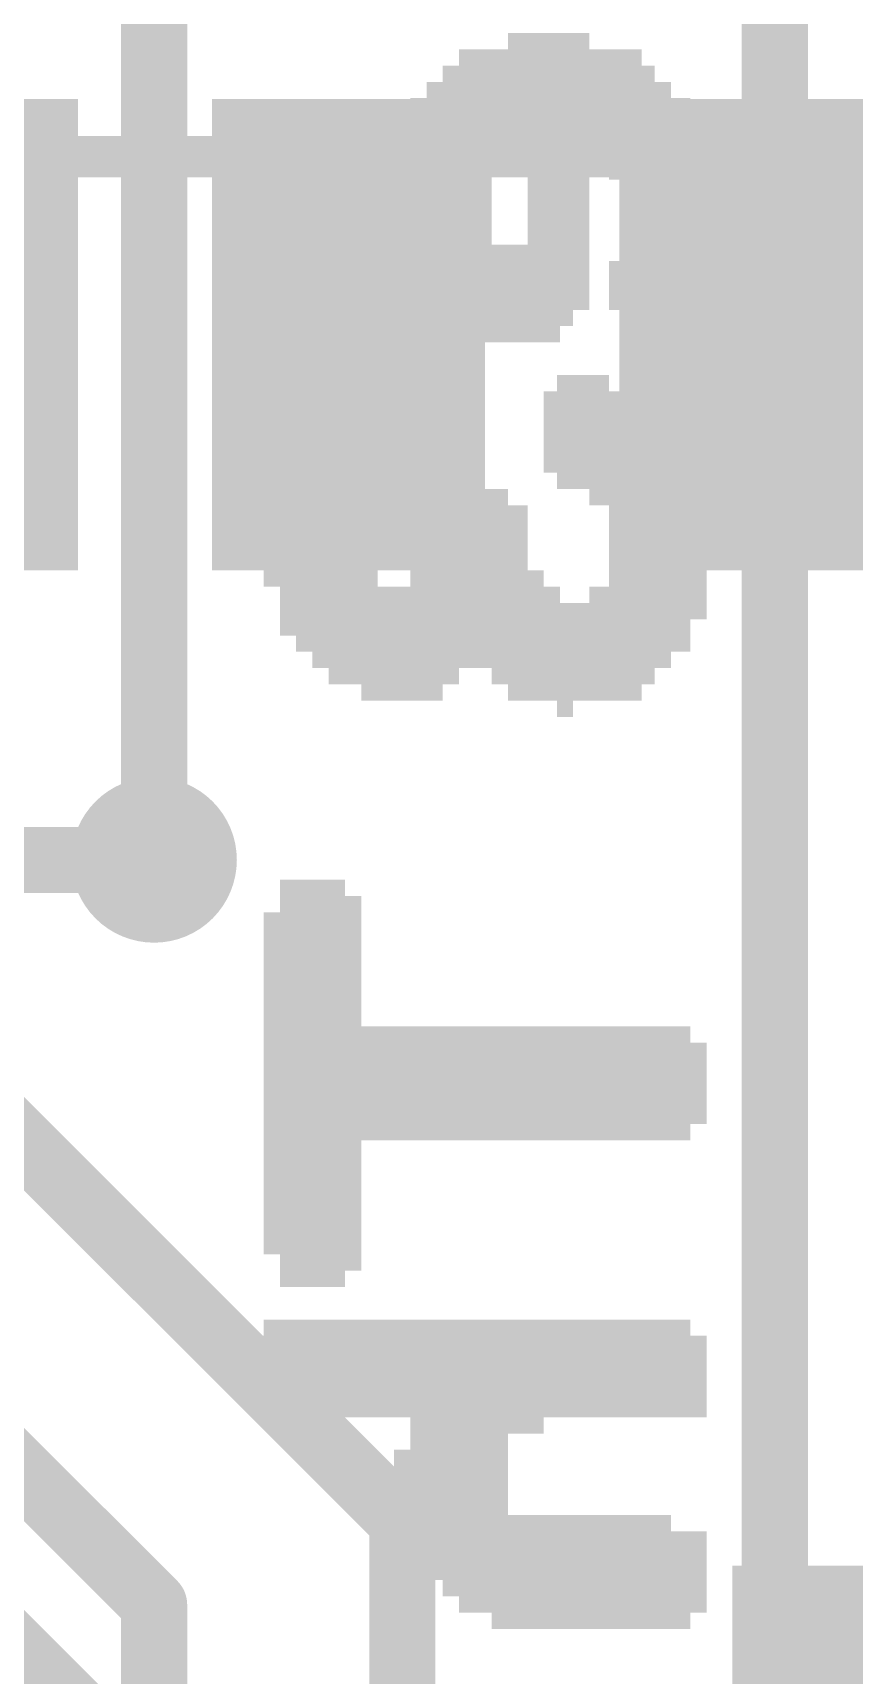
# Model space of a CAD drawing. Extents: x -33 to 53.6, y -19.6 to 58.5.
# Drawn here: x 12.33 to 14.85, y 30.52 to 35.56 of the extents above; entities that cross this region are included whole.
import ezdxf

# ---------------------------------------------------------------- set-up
doc = ezdxf.new("R2010")
doc.units = 0
for name, color, linetype in [('1', 12, 'CONTINUOUS'), ('16', 132, 'CONTINUOUS'), ('18', 110, 'CONTINUOUS'), ('22', 40, 'CONTINUOUS'), ('51', 53, 'CONTINUOUS')]:
    doc.layers.add(name, color=color, linetype=linetype)

# ---------------------------------------------------------------- blocks, each defined once
blk = doc.blocks.new('RECT')
blk.add_solid([(-0.5, -0.5), (0.5, -0.5), (-0.5, 0.5), (0.5, 0.5)])
blk = doc.blocks.new('ROUNDV')
at = {"const_width": 0.5}
blk.add_lwpolyline([(0, -0.25, 1), (0, 0.25, 1), (0, -0.25)], format="xyb", dxfattribs=at)

msp = doc.modelspace()

# ---------------------------------------------------------------- linework, layer by layer
at = {"layer": '1', "const_width": 0.2032}
for points in [[(12.7, 33.02), (11.176, 33.02)], [(10.2362, 32.639), (12.827, 30.0482)]]:
    msp.add_lwpolyline(points, dxfattribs=at)
at = {"layer": '1', "const_width": 0.1016}
msp.add_lwpolyline([(12.7, 32.9692, 1), (12.7, 33.0708)], format="xyb", dxfattribs=at)
at = {"layer": '16', "const_width": 0.2032}
for points in [[(12.7, 33.02), (12.7, 36.83)], [(14.605, 36.83), (14.605, 26.289)], [(13.462, 30.988), (11.557, 32.893)], [(12.7, 30.734), (10.795, 32.639)], [(13.462, 25.019), (13.462, 30.988)], [(12.7, 24.765), (12.7, 30.734)]]:
    msp.add_lwpolyline(points, dxfattribs=at)
at = {"layer": '16', "const_width": 0.1016}
for points in [[(12.6492, 33.02, 1), (12.7508, 33.02)], [(13.5128, 30.988, 1), (13.4112, 30.988)], [(13.4261, 30.9521, 1), (13.4979, 31.0239)], [(12.7508, 30.734, 1), (12.6492, 30.734)], [(12.6641, 30.6981, 1), (12.7359, 30.7699)]]:
    msp.add_lwpolyline(points, format="xyb", dxfattribs=at)
at = {"layer": '51', "const_width": 0.127}
msp.add_lwpolyline([(17.399, 35.179), (5.461, 35.179)], dxfattribs=at)

# ---------------------------------------------------------------- block references
at = {"layer": '1', "xscale": 1.4478, "yscale": 0.8382, "rotation": 90}
for p in [(12.0472, 34.6329), (13.2969, 34.6329), (14.5466, 34.6329)]:
    msp.add_blockref('RECT', p, dxfattribs=at)
at = {"layer": '1', "xscale": 1.1, "rotation": 180}
msp.add_blockref('RECT', (15.025, 30.353), dxfattribs=at)
at = {"layer": '18', "xscale": 0.508, "yscale": 0.508}
msp.add_blockref('ROUNDV', (12.7, 33.02), dxfattribs=at)
msp.add_blockref('ROUNDV', (12.7, 33.02), dxfattribs=at)
at = {"layer": '22', "rotation": 270}
for p, xscale, yscale in [((13.816, 35.384), 0.35, 0.06), ((13.871, 35.084), 0.95, 0.05), ((13.921, 35.084), 0.95, 0.05), ((13.961, 35.109), 0.9, 0.05), ((14.011, 35.134), 0.85, 0.05), ((13.661, 35.059), 0.9, 0.05), ((13.711, 35.059), 0.9, 0.05), ((13.761, 35.334), 0.35, 0.05), ((14.066, 35.334), 0.35, 0.06), ((14.121, 35.309), 0.4, 0.05), ((14.171, 35.084), 0.85, 0.05), ((13.611, 35.059), 0.8, 0.05), ((14.211, 35.059), 0.8, 0.05), ((13.561, 35.034), 0.75, 0.05), ((14.261, 35.034), 0.75, 0.05), ((13.511, 35.034), 0.65, 0.05), ((14.316, 35.009), 0.7, 0.06), ((13.461, 35.034), 0.45, 0.05), ((14.371, 34.984), 0.55, 0.05), ((14.421, 35.009), 0.2, 0.05), ((13.411, 35.009), 0.1, 0.05), ((13.761, 34.759), 0.3, 0.05), ((13.816, 34.759), 0.3, 0.06), ((14.121, 34.784), 0.15, 0.05), ((13.961, 34.334), 0.35, 0.05), ((14.011, 34.334), 0.35, 0.05), ((14.066, 34.309), 0.4, 0.06), ((13.361, 33.984), 0.95, 0.05), ((13.411, 34.284), 0.35, 0.05), ((13.921, 34.334), 0.25, 0.05), ((14.121, 33.984), 0.95, 0.05), ((14.171, 33.984), 0.95, 0.05), ((13.261, 33.984), 0.85, 0.05), ((13.311, 33.984), 0.85, 0.05), ((13.461, 34.284), 0.25, 0.05), ((14.211, 33.984), 0.85, 0.05), ((14.261, 34.009), 0.8, 0.05), ((13.161, 34.009), 0.7, 0.05), ((13.211, 33.984), 0.75, 0.05), ((13.511, 34.259), 0.2, 0.05), ((14.316, 34.009), 0.7, 0.06), ((13.111, 33.984), 0.55, 0.05), ((14.371, 34.009), 0.5, 0.05), ((13.061, 34.009), 0.3, 0.05), ((13.611, 33.859), 0.6, 0.05), ((13.661, 33.884), 0.55, 0.05), ((13.711, 33.884), 0.55, 0.05), ((13.761, 33.859), 0.6, 0.05), ((13.561, 33.809), 0.6, 0.05), ((13.816, 33.809), 0.6, 0.06), ((14.421, 34.009), 0.2, 0.05), ((13.511, 33.709), 0.4, 0.05), ((13.871, 33.709), 0.4, 0.05), ((13.411, 33.684), 0.35, 0.05), ((13.461, 33.684), 0.35, 0.05), ((13.921, 33.684), 0.35, 0.05), ((14.066, 33.684), 0.35, 0.06), ((13.961, 33.634), 0.35, 0.05), ((14.011, 33.659), 0.3, 0.05), ((13.111, 32.334), 1.25, 0.05), ((13.161, 32.334), 1.25, 0.05), ((13.211, 32.334), 1.25, 0.05), ((13.261, 32.334), 1.25, 0.05), ((13.311, 32.334), 1.15, 0.05), ((13.061, 32.334), 1.05, 0.05), ((13.361, 32.334), 0.35, 0.05), ((13.411, 32.334), 0.35, 0.05), ((13.461, 32.334), 0.35, 0.05), ((13.511, 32.334), 0.35, 0.05), ((13.561, 32.334), 0.35, 0.05), ((13.611, 32.334), 0.35, 0.05), ((13.661, 32.334), 0.35, 0.05), ((13.711, 32.334), 0.35, 0.05), ((13.761, 32.334), 0.35, 0.05), ((13.816, 32.334), 0.35, 0.06), ((13.871, 32.334), 0.35, 0.05), ((13.921, 32.334), 0.35, 0.05), ((13.961, 32.334), 0.35, 0.05), ((14.011, 32.334), 0.35, 0.05), ((14.066, 32.334), 0.35, 0.06), ((14.121, 32.334), 0.35, 0.05), ((14.171, 32.334), 0.35, 0.05), ((14.211, 32.334), 0.35, 0.05), ((14.261, 32.334), 0.35, 0.05), ((14.316, 32.334), 0.35, 0.06), ((14.371, 32.334), 0.25, 0.05), ((13.061, 31.459), 0.3, 0.05), ((13.111, 31.459), 0.3, 0.05), ((13.161, 31.459), 0.3, 0.05), ((13.211, 31.459), 0.3, 0.05), ((13.261, 31.459), 0.3, 0.05), ((13.311, 31.459), 0.3, 0.05), ((13.361, 31.459), 0.3, 0.05), ((13.411, 31.459), 0.3, 0.05), ((13.461, 31.459), 0.3, 0.05), ((13.511, 31.234), 0.75, 0.05), ((13.561, 31.209), 0.8, 0.05), ((13.611, 31.184), 0.85, 0.05), ((13.661, 31.159), 0.9, 0.05), ((13.711, 31.159), 0.9, 0.05), ((13.761, 31.134), 0.95, 0.05), ((13.816, 31.434), 0.35, 0.06), ((13.871, 31.434), 0.35, 0.05), ((13.921, 31.459), 0.3, 0.05), ((13.961, 31.459), 0.3, 0.05), ((14.011, 31.459), 0.3, 0.05), ((14.066, 31.459), 0.3, 0.06), ((14.121, 31.459), 0.3, 0.05), ((14.171, 31.459), 0.3, 0.05), ((14.211, 31.459), 0.3, 0.05), ((14.261, 31.459), 0.3, 0.05), ((14.316, 31.459), 0.3, 0.06), ((13.011, 31.459), 0.2, 0.05), ((14.371, 31.434), 0.25, 0.05), ((13.461, 31.084), 0.25, 0.05), ((13.816, 30.834), 0.35, 0.06), ((13.871, 30.834), 0.35, 0.05), ((13.921, 30.834), 0.35, 0.05), ((13.961, 30.834), 0.35, 0.05), ((14.011, 30.834), 0.35, 0.05), ((14.066, 30.834), 0.35, 0.06), ((14.121, 30.834), 0.35, 0.05), ((14.171, 30.834), 0.35, 0.05), ((14.211, 30.834), 0.35, 0.05), ((14.261, 30.834), 0.35, 0.05), ((14.316, 30.809), 0.3, 0.06), ((14.371, 30.834), 0.25, 0.05)]:
    msp.add_blockref('RECT', p, dxfattribs=dict(at, xscale=xscale, yscale=yscale))

doc.saveas('drawing.dxf')
